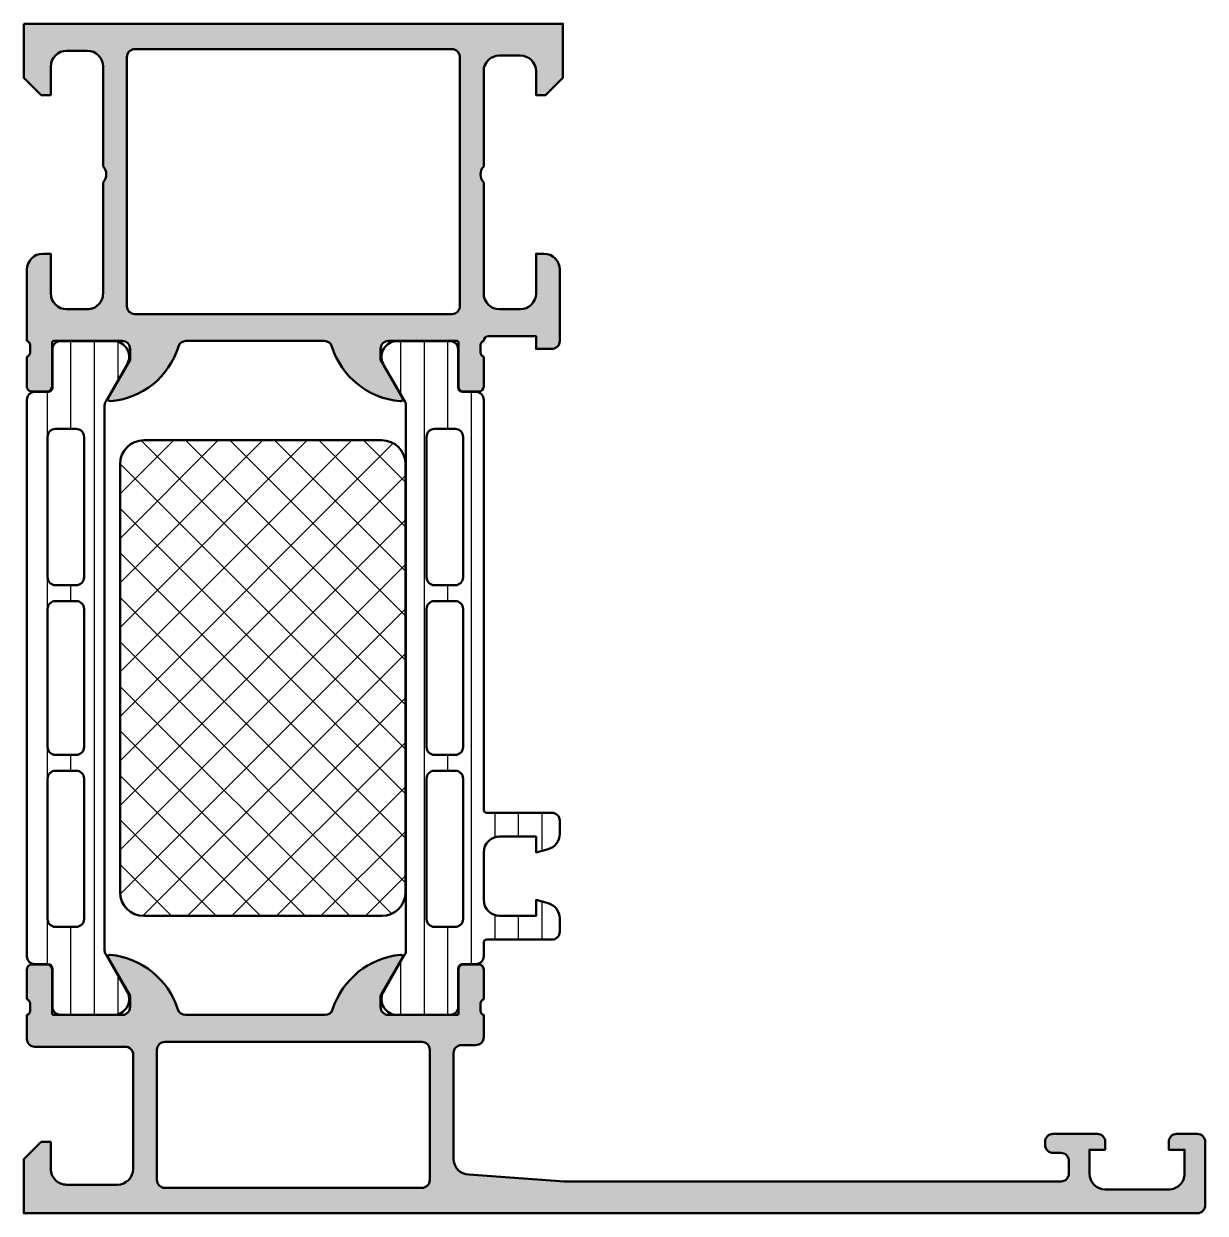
# Model space of a CAD drawing. Extents: x 0 to 74.5, y 0 to 75.
import ezdxf

# ---------------------------------------------------------------- set-up
doc = ezdxf.new("R2010")
doc.units = 0
for name, color, linetype, lineweight in [('0S-Alu contour', 7, 'Continuous', 50), ('0S-Alu hatch', 252, 'Continuous', 25), ('0S-Plastic contour', 254, 'Continuous', 50), ('0S-Plastic hatch', 253, 'Continuous', 25), ('0S-PT contour', 91, 'Continuous', 50), ('0S-PT hatch', 103, 'Continuous', 25)]:
    doc.layers.add(name, color=color, linetype=linetype, lineweight=lineweight)
pattern_1 = [(90, (0, 0), (-1.4859, 0), [])]

# ---------------------------------------------------------------- blocks, each defined once
blk = doc.blocks.new('345150__445766A2_A8E4_4D51_98EA_0A9E92FBD7F9_')
at = {"layer": '0S-Alu hatch'}
h = blk.add_hatch(color=256, dxfattribs=at)
edge = h.paths.add_edge_path()
edge.add_line((7.1e-15, 75), (7.1e-15, 71.59999843788682))
edge.add_line((7.1e-15, 71.59999843788682), (1.099975585937521, 70.50000020218431))
edge.add_line((1.099975585937521, 70.50000020218431), (1.699981689453139, 70.50000020218431))
edge.add_line((1.699981689453139, 70.50000020218431), (1.699981689453139, 72.30001064491807))
edge.add_ellipse((2.700037649618959, 72.2999546848608), major_axis=(-1.000055961731496, 0), ratio=1, start_angle=270.0033153788164, end_angle=359.9967939044332, ccw=False)
edge.add_line((2.699979782104509, 73.30001064491807), (3.999967575073252, 73.30001064491807))
edge.add_ellipse((3.999961505930524, 72.30000457577535), major_axis=(-1.000006069161145, 0), ratio=1, start_angle=180.0003477333174, end_angle=269.99965226584686, ccw=False)
edge.add_line((4.999967575073252, 72.3000106449035), (4.999967575073256, 65.99999972534715))
edge.add_ellipse((4.474991782740808, 65.49999972534715), major_axis=(-0.7249824705019299, 0), ratio=1, start_angle=136.3958616163863, end_angle=223.6041383836137, ccw=False)
edge.add_line((4.999967575073256, 64.99999972534715), (4.999967575073256, 57.99999972534715))
edge.add_ellipse((3.999998646435699, 57.99996865398471), major_axis=(-0.9999689291202868, 0), ratio=1, start_angle=89.99821968675218, end_angle=180.0017803131609, ccw=False)
edge.add_line((3.999967575073256, 56.99999972534715), (2.699979782104506, 56.99999972534715))
edge.add_ellipse((2.700000504637618, 58.00001854049392), major_axis=(-1.000018815361481, 0), ratio=1, start_angle=0.0010780081585153312, end_angle=89.9988127086512, ccw=False)
edge.add_line((1.699981689453137, 57.99999972534819), (1.699981689453139, 60.49999972534715))
edge.add_line((1.699981689453139, 60.49999972534715), (1.199981689453139, 60.49999972534715))
edge.add_arc((1.200016055021663, 59.49996535977863), 1.000034366158999, 90.00196893437268, 179.9980310656152)
edge.add_line((0.1999816894531394, 59.49999972534737), (0.1999816894531392, 54.99999209595262))
edge.add_ellipse((0.121145242910103, 54.73247150395952), major_axis=(-0.2788950563274188, 0), ratio=1, start_angle=178.8354106259032, end_angle=253.58012358050848, ccw=False)
edge.add_line((0.3999826894531347, 54.72680309596114), (0.3999826894531395, 54.27320909596113))
edge.add_ellipse((0.1211145938099705, 54.26754843648406), major_axis=(-0.2789255417371507, 0), ratio=1, start_angle=106.4245945553551, end_angle=181.1628700728881, ccw=False)
edge.add_line((0.1999816894531403, 54.00000509596112), (0.1999816894531392, 52.11999409595262))
edge.add_arc((0.4999816894531506, 52.11999409595262), 0.3000000000000114, 180, 269.9999999999999)
edge.add_line((0.4999816894531504, 51.81999409595261), (1.479956008495918, 51.81999409595261))
edge.add_arc((1.479956008495918, 52.11999409595263), 0.3000000000000114, 270, 360)
edge.add_line((1.779956008495929, 52.11999409595263), (1.779956008495929, 54.88012925144889))
edge.add_ellipse((1.899956008495927, 54.88012925144889), major_axis=(-0.1199999999999974, 0), ratio=1, start_angle=269.9999006516172, end_angle=360, ccw=False)
edge.add_line((1.899956216570693, 55.00012925144872), (6.199827194213877, 55.00012179565966))
edge.add_ellipse((6.199840076467538, 54.50013467805167), major_axis=(-0.4999871177739431, 0), ratio=1, start_angle=179.9993980350858, end_angle=270.0014762355653, ccw=False)
edge.add_line((6.699827194213886, 54.50012942505215), (6.699827194213881, 53.80012484741745))
edge.add_line((6.699827194213881, 53.80012484741745), (5.317756965105971, 51.40630112925525))
edge.add_arc((5.436142735002867, 51.33795129761011), 0.1366999999999977, 150.0000814796157, 274.3396519337112)
edge.add_arc((5.077079729584895, 56.06953803519098), 4.881891176033994, 274.3396519337141, 343.045598142462)
edge.add_ellipse((10.22505848806553, 54.50012179565967), major_axis=(-0.4999999999999896, 0), ratio=1, start_angle=270.0000000000004, end_angle=343.04559814246284, ccw=False)
edge.add_line((10.22505848806553, 55.00012179565966), (18.95781005463409, 55.00012179565965))
edge.add_ellipse((18.95781005463404, 54.50012179565983), major_axis=(-0.4999999999998224, 0), ratio=1, start_angle=197.2895527157292, end_angle=269.99999999999386, ccw=False)
edge.add_arc((24.13585305585457, 56.11186689830785), 4.923085062803338, 197.2895527157362, 265.2631604019407)
edge.add_line((23.72930812835695, 51.20559664917529), (23.76962184906007, 51.20012637329637))
edge.add_arc((23.76140792886533, 51.33892136110628), 0.1390378262420713, 273.386827568514, 384.0602702874372)
edge.add_line((23.88836574554444, 51.39560671997606), (22.5001211166382, 53.80012484741746))
edge.add_line((22.5001211166382, 53.80012484741746), (22.5001211166382, 54.50012942505418))
edge.add_ellipse((23.00010823438454, 54.50013467805168), major_axis=(-0.4999871177739345, 0), ratio=1, start_angle=-90.00147623556518, end_angle=0.0006019649143240713, ccw=False)
edge.add_line((23.0001211166382, 55.00012179565966), (27.30014658952072, 55.00012925171337))
edge.add_ellipse((27.30014679759541, 54.88012925171355), major_axis=(-0.1200000000000002, 0), ratio=1, start_angle=180, end_angle=270.00009934834713, ccw=False)
edge.add_line((27.42014679759541, 54.88012925171354), (27.4201467975954, 52.12013142505418))
edge.add_arc((27.72014679759541, 52.12013142505418), 0.3000000000000078, 180, 270)
edge.add_line((27.72014679759541, 51.82013142505417), (28.70012111663818, 51.82013142505418))
edge.add_arc((28.70012111663818, 52.12013142505418), 0.3000000000000043, 270, 360)
edge.add_line((29.00012111663819, 52.12013142505418), (29.0001211166382, 54.00014242506269))
edge.add_ellipse((29.07898821228136, 54.26768576558563), major_axis=(-0.2789255417371501, 0), ratio=1, start_angle=-1.1628700728862214, end_angle=73.57540544464592, ccw=False)
edge.add_line((28.80012011663819, 54.27334642506269), (28.80012011663819, 54.72694042506269))
edge.add_ellipse((29.07895756318121, 54.73260883306107), major_axis=(-0.2788950563274093, 0), ratio=1, start_angle=-73.58012358050678, end_angle=1.16458937409692, ccw=False)
edge.add_ellipse((29.30012108660488, 54.99999518650025), major_axis=(-0.3000000000000229, 0), ratio=1, start_angle=270.02913640577293, end_angle=359.97436232385303, ccw=False)
edge.add_line((29.29996852874758, 55.29999514771042), (32.29998672008516, 55.29999514771043))
edge.add_line((32.29998672008516, 55.29999514771043), (32.29998672008516, 54.49999972534715))
edge.add_line((32.29998672008516, 54.49999972534715), (33.29998672008515, 54.50000735474168))
edge.add_arc((33.30001746070581, 54.99997661371016), 0.4999692599135209, 269.9964771677667, 360.0026485613531)
edge.add_line((33.79998672008515, 54.99999972534718), (33.80004775524141, 59.49999972534715))
edge.add_arc((32.79996028467247, 59.49991225477821), 1.000087474394158, 0.0050112561101264, 89.99498874391819)
edge.add_line((32.80004775524141, 60.49999972534715), (32.30004775524141, 60.49999972534715))
edge.add_line((32.30004775524141, 60.49999972534715), (32.30004775524141, 57.99999972534715))
edge.add_ellipse((31.29996035776835, 58.00008712280979), major_axis=(-1.000087401291883, 0), ratio=1, start_angle=90.00501389832078, end_angle=179.9949929319336, ccw=False)
edge.add_line((31.3000478744507, 56.99999972534715), (29.9999990463257, 56.99999972534715))
edge.add_ellipse((30.00005784405467, 58.00005852307612), major_axis=(-1.000058799457453, 0), ratio=1, start_angle=0.0033686637580103707, end_angle=89.99663133635858, ccw=False)
edge.add_line((28.9999990463257, 57.99999972534511), (28.9999990463257, 64.99999972534715))
edge.add_ellipse((29.52483838664406, 65.49999972534715), major_axis=(-0.724883668698509, 0), ratio=1, start_angle=-43.61157673631328, end_angle=43.611576736313395, ccw=False)
edge.add_line((28.9999990463257, 65.99999972534715), (28.9999990463257, 72.00043483925401))
edge.add_ellipse((30.00005385501394, 72.00038766034935), major_axis=(-1.000054809801107, 0), ratio=1, start_angle=270.00314013440845, end_angle=359.997296995918, ccw=False)
edge.add_line((29.9999990463257, 73.00044246864854), (31.3000478744507, 73.00044246864854))
edge.add_ellipse((31.29996142883506, 72.00035614156477), major_axis=(-1.000086330819877, 0), ratio=1, start_angle=180.0053828449331, end_angle=269.995047458617, ccw=False)
edge.add_line((32.3000477552414, 72.00045009804248), (32.30004775524141, 70.49999257278978))
edge.add_line((32.30004775524141, 70.49999257278978), (32.90002334117891, 70.49999257278978))
edge.add_line((32.90002334117891, 70.49999257278978), (33.99999893188944, 71.5999679203087))
edge.add_line((33.99999893188944, 71.5999679203087), (33.99999893188944, 75))
edge.add_line((33.99999893188944, 75), (7.1e-15, 75))
edge = h.paths.add_edge_path()
edge.add_ellipse((6.999985574729926, 72.89999111938249), major_axis=(-0.5000027408751199, 0), ratio=1, start_angle=270.0003140785705, end_angle=359.99968592151924, ccw=False)
edge.add_line((6.999982833862318, 73.3999938602501), (26.99998378753664, 73.3999938602501))
edge.add_ellipse((26.99998104666903, 72.89999111938249), major_axis=(-0.500002740875127, 0), ratio=1, start_angle=180.0003140784808, end_angle=269.99968592142943, ccw=False)
edge.add_line((27.49998378753665, 72.89999386024931), (27.49998378753664, 57.19999667359012))
edge.add_ellipse((26.99998104666902, 57.19999941445696), major_axis=(-0.500002740875127, 0), ratio=1, start_angle=90.00031407857102, end_angle=179.9996859215194, ccw=False)
edge.add_line((26.99998378753663, 56.69999667358934), (6.999982833862318, 56.69999667358934))
edge.add_ellipse((6.999985574729922, 57.19999941445694), major_axis=(-0.5000027408751128, 0), ratio=1, start_angle=0.00031407848081244083, end_angle=89.99968592142977, ccw=False)
edge.add_line((6.499982833862322, 57.19999667359012), (6.499982833862318, 72.89999386024931))
at = {"layer": '0S-Alu contour', "color": 7}
for points in [[(7.1e-15, 75), (7.1e-15, 71.59999843788682), (1.099975585937521, 70.50000020218431), (1.699981689453139, 70.50000020218431), (1.699981689453139, 72.30001064491807)], [(32.3000477552414, 72.00045009804248), (32.30004775524141, 70.49999257278978), (32.90002334117891, 70.49999257278978), (33.99999893188944, 71.5999679203087), (33.99999893188944, 75), (7.1e-15, 75)], [(2.699979782104509, 73.30001064491807), (3.999967575073252, 73.30001064491807)], [(6.499982833862322, 57.19999667359012), (6.499982833862318, 72.89999386024931)], [(6.999982833862318, 73.3999938602501), (26.99998378753664, 73.3999938602501)], [(27.49998378753665, 72.89999386024931), (27.49998378753664, 57.19999667359012)], [(29.9999990463257, 73.00044246864854), (31.3000478744507, 73.00044246864854)], [(4.999967575073252, 72.3000106449035), (4.999967575073256, 65.99999972534715)], [(28.9999990463257, 65.99999972534715), (28.9999990463257, 72.00043483925401)], [(4.999967575073256, 64.99999972534715), (4.999967575073256, 57.99999972534715)], [(28.9999990463257, 57.99999972534511), (28.9999990463257, 64.99999972534715)], [(1.699981689453137, 57.99999972534819), (1.699981689453139, 60.49999972534715), (1.199981689453139, 60.49999972534715)], [(32.80004775524141, 60.49999972534715), (32.30004775524141, 60.49999972534715), (32.30004775524141, 57.99999972534715)], [(0.1999816894531394, 59.49999972534737), (0.1999816894531392, 54.99999209595262)], [(33.79998672008515, 54.99999972534718), (33.80004775524141, 59.49999972534715)], [(3.999967575073256, 56.99999972534715), (2.699979782104506, 56.99999972534715)], [(26.99998378753663, 56.69999667358934), (6.999982833862318, 56.69999667358934)], [(31.3000478744507, 56.99999972534715), (29.9999990463257, 56.99999972534715)], [(1.779956008495929, 52.11999409595263), (1.779956008495929, 54.88012925144889)], [(1.899956216570693, 55.00012925144872), (6.199827194213877, 55.00012179565966)], [(10.22505848806553, 55.00012179565966), (18.95781005463409, 55.00012179565965)], [(23.0001211166382, 55.00012179565966), (27.30014658952072, 55.00012925171337)], [(27.42014679759541, 54.88012925171354), (27.4201467975954, 52.12013142505418)], [(29.29996852874758, 55.29999514771042), (32.29998672008516, 55.29999514771043), (32.29998672008516, 54.49999972534715), (33.29998672008515, 54.50000735474168)], [(0.3999826894531347, 54.72680309596114), (0.3999826894531395, 54.27320909596113)], [(6.699827194213886, 54.50012942505215), (6.699827194213881, 53.80012484741745), (5.317756965105971, 51.40630112925525)], [(23.88836574554444, 51.39560671997606), (22.5001211166382, 53.80012484741746), (22.5001211166382, 54.50012942505418)], [(28.80012011663819, 54.27334642506269), (28.80012011663819, 54.72694042506269)], [(29.00012111663819, 52.12013142505418), (29.0001211166382, 54.00014242506269)], [(0.1999816894531403, 54.00000509596112), (0.1999816894531392, 52.11999409595262)], [(0.4999816894531504, 51.81999409595261), (1.479956008495918, 51.81999409595261)], [(27.72014679759541, 51.82013142505417), (28.70012111663818, 51.82013142505418)], [(23.72930812835695, 51.20559664917529), (23.76962184906007, 51.20012637329637)]]:
    blk.add_lwpolyline(points, dxfattribs=at)
at = {"layer": '0S-Alu contour', "color": 7, "extrusion": (0, 0, -1)}
for centre, radius, start, end in [((-2.700037649618959, 72.2999546848608), 1.000055961731496, 0.0032060955667833, 89.99668462118362), ((-3.999961505930524, 72.30000457577535), 1.000006069161145, 90.00034773415312, 179.9996522666826), ((-6.999985574729926, 72.89999111938249), 0.5000027408751199, 0.0003140784807261, 89.99968592142947), ((-26.99998104666903, 72.89999111938249), 0.500002740875127, 90.00031407857054, 179.9996859215192), ((-30.00005385501394, 72.00038766034935), 1.000054809801107, 0.0027030040819815, 89.99685986559155), ((-31.29996142883506, 72.00035614156477), 1.000086330819877, 90.004952541383, 179.9946171550669), ((-4.474991782740808, 65.49999972534715), 0.7249824705019299, 136.3958616163863, 223.6041383836137), ((-29.52483838664406, 65.49999972534715), 0.724883668698509, 316.3884232636866, 43.6115767363134), ((-2.700000504637618, 58.00001854049392), 1.000018815361481, 270.0011872913488, 359.9989219918415), ((-3.999998646435699, 57.99996865398471), 0.9999689291202868, 179.9982196868391, 270.0017803132479), ((-30.00005784405467, 58.00005852307612), 1.000058799457453, 270.0033686636414, 359.996631336242), ((-31.29996035776835, 58.00008712280979), 1.000087401291883, 180.0050070680665, 269.9949861016792), ((-6.999985574729922, 57.19999941445694), 0.5000027408751128, 270.0003140785702, 359.9996859215192), ((-26.99998104666902, 57.19999941445696), 0.500002740875127, 180.0003140784807, 269.999685921429), ((-0.121145242910103, 54.73247150395952), 0.2788950563274188, 106.4198764194915, 181.1645893740969), ((-1.899956008495927, 54.88012925144889), 0.1199999999999974, 0, 90.00009934838278), ((-6.199840076467538, 54.50013467805167), 0.4999871177739432, 89.99852376443474, 180.0006019649143), ((-10.22505848806553, 54.50012179565967), 0.4999999999999896, 16.95440185753714, 89.99999999999959), ((-18.95781005463404, 54.50012179565983), 0.4999999999998224, 90.00000000000612, 162.7104472842708), ((-23.00010823438454, 54.50013467805168), 0.4999871177739345, 359.9993980350857, 90.00147623556526), ((-27.30014679759541, 54.88012925171355), 0.1200000000000002, 89.99990065165285, 180), ((-29.07895756318121, 54.73260883306107), 0.2788950563274093, 358.8354106259031, 73.5801235805069), ((-29.30012108660488, 54.99999518650025), 0.3000000000000229, 0.0256376761469857, 89.97086359422707), ((-0.1211145938099705, 54.26754843648406), 0.2789255417371507, 178.8371299271119, 253.5754054446449), ((-29.07898821228136, 54.26768576558563), 0.2789255417371501, 286.4245945553541, 1.162870072886224)]:
    blk.add_arc(centre, radius, start, end, dxfattribs=at)
at = {"layer": '0S-Alu contour', "color": 7}
for centre, radius, start, end in [((1.200016055021663, 59.49996535977863), 1.000034366158999, 90.00196893437268, 179.9980310656152), ((32.79996028467247, 59.49991225477821), 1.000087474394158, 0.0050112561101264, 89.99498874391819), ((33.30001746070581, 54.99997661371016), 0.4999692599135209, 269.9964771677667, 0.0026485613531484), ((5.077079729584895, 56.06953803519098), 4.881891176033994, 274.3396519337141, 343.045598142462), ((24.13585305585457, 56.11186689830785), 4.923085062803338, 197.2895527157362, 265.2631604019407), ((0.4999816894531506, 52.11999409595262), 0.3000000000000114, 180, 269.9999999999999), ((1.479956008495918, 52.11999409595263), 0.3000000000000114, 270, 0), ((27.72014679759541, 52.12013142505418), 0.3000000000000078, 180, 270), ((28.70012111663818, 52.12013142505418), 0.3000000000000043, 270, 0), ((5.436142735002867, 51.33795129761011), 0.1366999999999977, 150.0000814796157, 274.3396519337112), ((23.76140792886533, 51.33892136110628), 0.1390378262420713, 273.386827568514, 24.06027028743711)]:
    blk.add_arc(centre, radius, start, end, dxfattribs=at)
blk = doc.blocks.new('278496__8D92FB17_1615_4F99_900D_ACF4CEC34576___BDF323B8_72CE_4EC8_BF3D_736B57230756_')
at = {"layer": '0S-Plastic hatch'}
h = blk.add_hatch(dxfattribs=at)
h.set_pattern_fill('ANSI31', color=256, scale=0.4680000000000001, angle=45, style=0)
h.set_pattern_definition(pattern_1)
edge = h.paths.add_edge_path()
edge.add_line((0.1987563413005443, 51.29235548325365), (0.1998690305952909, 16.20986213156968))
edge.add_arc((0.6998663514551443, 16.20987756295398), 0.4999973210979823, 180.001768315893, 270.0023822799114)
edge.add_line((0.6998871406578319, 15.70988024228818), (1.510218473472739, 15.70990886870638))
edge.add_ellipse((1.510229339707057, 15.40990886890318), major_axis=(-0.2999999999999952, 0), ratio=1, start_angle=180.0020752978986, end_angle=270.00207529788577, ccw=False)
edge.add_line((1.81022933951026, 15.40991973513756), (1.80998431892944, 13.00992134175202))
edge.add_arc((2.309980296135676, 13.00993681237178), 0.4999959774455781, 180.0017728167248, 270.0023777790721)
edge.add_line((2.31000104600558, 12.50994083535676), (5.786542541811421, 12.51006748282084))
edge.add_arc((5.644196040929646, 13.49988040229154), 0.9999960709244801, 278.1836833497855, 392.7290913977266)
edge.add_line((6.485429107149894, 14.04054579804207), (5.16687667769349, 16.32415488729144))
edge.add_ellipse((5.599880338945535, 16.57417054548584), major_axis=(-0.5000000000000524, 0), ratio=1, start_angle=0.0021352027151237962, end_angle=30.00207189723028, ccw=False)
edge.add_line((5.099880339292678, 16.57415191232705), (5.098794026861607, 50.92842066792604))
edge.add_ellipse((5.598794026552308, 50.92843825554786), major_axis=(-0.5000000000000253, 0), ratio=1, start_angle=-29.997921301461815, end_angle=0.002015393048509395, ccw=False)
edge.add_line((5.165772254911633, 51.17842254562464), (6.484159252698677, 53.46212714687974))
edge.add_arc((5.642887022039889, 54.00273160097421), 0.999996070924482, 327.2750591980466, 441.8204672459869)
edge.add_line((5.785161818954104, 54.99255482965064), (2.30862032314826, 54.99242818218654))
edge.add_arc((2.308635793768018, 54.49243220498032), 0.4999959774455675, 90.00177281669987, 180.0023777790715)
edge.add_line((1.808639816753011, 54.49241145511042), (1.809058696965809, 52.09241308577192))
edge.add_ellipse((1.509058697162604, 52.0924022195376), major_axis=(-0.299999999999997, 0), ratio=1, start_angle=90.00207529788543, end_angle=180.0020752978986, ccw=False)
edge.add_line((1.509069563396919, 51.7924022197344), (0.6987382305820159, 51.79237359331619))
edge.add_arc((0.6987536619663193, 51.29237627245636), 0.4999973210979623, 90.00176831585983, 180.0023822800018)
edge = h.paths.add_edge_path()
edge.add_line((1.499317729179352, 40.10129558630175), (1.499317729179352, 48.95130474157507))
edge.add_ellipse((1.999302470390283, 48.95130474158027), major_axis=(-0.4999847412109309, 0), ratio=1, start_angle=269.99999999999926, end_angle=360, ccw=False)
edge.add_line((1.99930247039029, 49.4512894827912), (3.299313151542633, 49.4512894827912))
edge.add_ellipse((3.29931315154264, 48.95127422400214), major_axis=(-0.5000152587890554, 0), ratio=1, start_angle=180, end_angle=270.0000000000008, ccw=False)
edge.add_line((3.799328410331696, 48.95127422400214), (3.799328410331696, 40.10129558630927))
edge.add_ellipse((3.299332049688373, 40.10129194695021), major_axis=(-0.4999963606565682, 0), ratio=1, start_angle=89.99958295740907, end_angle=180.0004170428646, ccw=False)
edge.add_line((3.299328410331696, 39.60129558630688), (1.999334304063779, 39.60129558630688))
edge.add_ellipse((1.999317731266974, 40.10129558811985), major_axis=(-0.5000000020876216, 0), ratio=1, start_angle=0, end_angle=90.00189910261571, ccw=False)
edge = h.paths.add_edge_path()
edge.add_line((3.799328410331696, 38.10129558630169), (3.799328410331696, 29.40128948278601))
edge.add_ellipse((3.299328410331682, 29.40128948279122), major_axis=(-0.5000000000000142, 0), ratio=1, start_angle=90.000000001192, end_angle=180, ccw=False)
edge.add_line((3.299328410342084, 28.9012894827912), (1.999317729189754, 28.9012894827912))
edge.add_ellipse((1.999317729179338, 29.4012894827912), major_axis=(-0.5, 0), ratio=1, start_angle=0, end_angle=90.00000000119371, ccw=False)
edge.add_line((1.499317729179338, 29.4012894827912), (1.499317729179352, 38.10129558630168))
edge.add_ellipse((1.999317729179352, 38.10129558630688), major_axis=(-0.5, 0), ratio=1, start_angle=270, end_angle=360, ccw=False)
edge.add_line((1.999317729179352, 38.60129558630688), (3.29932841033171, 38.60129558630688))
edge.add_ellipse((3.299328410331706, 38.1012955863069), major_axis=(-0.4999999999999858, 0), ratio=1, start_angle=180, end_angle=269.9999999999996, ccw=False)
edge = h.paths.add_edge_path()
edge.add_line((1.499317729168964, 18.55129558700019), (1.499317729168964, 27.40128948348445))
edge.add_ellipse((1.99931773132627, 27.401289481607), major_axis=(-0.5000000021573064, 0), ratio=1, start_angle=269.99810091050426, end_angle=360, ccw=False)
edge.add_line((1.999334304008584, 27.90128948348965), (3.299328410321322, 27.90128948348967))
edge.add_ellipse((3.299332049678042, 27.4012931228464), major_axis=(-0.4999963606565109, 0), ratio=1, start_angle=179.9995829571355, end_angle=270.0004170425959, ccw=False)
edge.add_line((3.799328410321308, 27.40128948348733), (3.799328410321308, 18.55129558700778))
edge.add_ellipse((3.299332049677931, 18.55129194764871), major_axis=(-0.4999963606566215, 0), ratio=1, start_angle=89.99958295741521, end_angle=180.0004170428646, ccw=False)
edge.add_line((3.299328410321308, 18.05129558700533), (1.999334304053405, 18.05129558700534))
edge.add_ellipse((1.999317731256584, 18.55129558881831), major_axis=(-0.5000000020876216, 0), ratio=1, start_angle=0, end_angle=90.00189910261747, ccw=False)
at = {"layer": '0S-Alu contour', "color": 7}
for points in [[(1.499317729179352, 40.10129558630175), (1.499317729179352, 48.95130474157507)], [(1.99930247039029, 49.4512894827912), (3.299313151542633, 49.4512894827912)], [(3.799328410331696, 48.95127422400214), (3.799328410331696, 40.10129558630927)], [(3.299328410331696, 39.60129558630688), (1.999334304063779, 39.60129558630688)], [(1.999317729179352, 38.60129558630688), (3.29932841033171, 38.60129558630688)], [(1.499317729179338, 29.4012894827912), (1.499317729179352, 38.10129558630168)], [(3.799328410331696, 38.10129558630169), (3.799328410331696, 29.40128948278601)], [(3.299328410342084, 28.9012894827912), (1.999317729189754, 28.9012894827912)], [(1.999334304008584, 27.90128948348965), (3.299328410321322, 27.90128948348967)], [(1.499317729168964, 18.55129558700019), (1.499317729168964, 27.40128948348445)], [(3.799328410321308, 27.40128948348733), (3.799328410321308, 18.55129558700778)], [(3.299328410321308, 18.05129558700533), (1.999334304053405, 18.05129558700534)]]:
    blk.add_lwpolyline(points, dxfattribs=at)
at = {"layer": '0S-Alu contour', "color": 7, "extrusion": (0, 0, -1)}
for centre, radius, start, end in [((-1.999302470390283, 48.95130474158027), 0.4999847412109309, 0, 90.00000000000075), ((-3.29931315154264, 48.95127422400214), 0.5000152587890554, 89.9999999999992, 180), ((-1.999317731266974, 40.10129558811985), 0.5000000020876216, 269.9981008973843, 0), ((-3.299332049688373, 40.10129194695021), 0.4999963606565682, 179.9995829571354, 270.000417042591), ((-1.999317729179352, 38.10129558630688), 0.5, 0, 90), ((-3.299328410331706, 38.1012955863069), 0.4999999999999858, 90.0000000000004, 180), ((-1.999317729179338, 29.4012894827912), 0.5, 269.9999999988063, 0), ((-3.299328410331682, 29.40128948279122), 0.5000000000000142, 180, 269.999999998808), ((-1.99931773132627, 27.401289481607), 0.5000000021573064, 0, 90.00189908949572), ((-3.299332049678042, 27.4012931228464), 0.4999963606565109, 89.99958295740404, 180.0004170428646), ((-1.999317731256584, 18.55129558881831), 0.5000000020876216, 269.9981008973825, 0), ((-3.299332049677931, 18.55129194764871), 0.4999963606566215, 179.9995829571354, 270.0004170425849)]:
    blk.add_arc(centre, radius, start, end, dxfattribs=at)
at = {"layer": '0S-Plastic contour', "color": 7}
for points in [[(5.785161818954104, 54.99255482965064), (2.30862032314826, 54.99242818218654)], [(1.808639816753011, 54.49241145511042), (1.809058696965809, 52.09241308577192)], [(5.165772254911633, 51.17842254562464), (6.484159252698677, 53.46212714687974)], [(1.509069563396919, 51.7924022197344), (0.6987382305820159, 51.79237359331619)], [(0.1987563413005443, 51.29235548325365), (0.1998690305952909, 16.20986213156968)], [(5.099880339292678, 16.57415191232705), (5.098794026861607, 50.92842066792604)], [(6.485429107149894, 14.04054579804207), (5.16687667769349, 16.32415488729144)], [(0.6998871406578319, 15.70988024228818), (1.510218473472739, 15.70990886870638)], [(1.81022933951026, 15.40991973513756), (1.80998431892944, 13.00992134175202)], [(2.31000104600558, 12.50994083535676), (5.786542541811421, 12.51006748282084)]]:
    blk.add_lwpolyline(points, dxfattribs=at)
for centre, radius, start, end in [((2.308635793768018, 54.49243220498032), 0.4999959774455675, 90.00177281669987, 180.0023777790715), ((5.642887022039889, 54.00273160097421), 0.999996070924482, 327.2750591980466, 81.8204672459869), ((0.6987536619663193, 51.29237627245636), 0.4999973210979623, 90.00176831585983, 180.0023822800018), ((0.6998663514551443, 16.20987756295398), 0.4999973210979823, 180.001768315893, 270.0023822799114), ((5.644196040929646, 13.49988040229154), 0.9999960709244801, 278.1836833497855, 32.72909139772663), ((2.309980296135676, 13.00993681237178), 0.4999959774455781, 180.0017728167248, 270.0023777790721)]:
    blk.add_arc(centre, radius, start, end, dxfattribs=at)
at = {"layer": '0S-Plastic contour', "color": 7, "extrusion": (0, 0, -1)}
for centre, radius, start, end in [((-1.509058697162604, 52.0924022195376), 0.299999999999997, 179.9979247021014, 269.9979247021146), ((-5.598794026552308, 50.92843825554786), 0.5000000000000253, 359.9979846069515, 29.99792130146178), ((-5.599880338945535, 16.57417054548584), 0.5000000000000524, 329.9979281027697, 359.9978647972849), ((-1.510229339707057, 15.40990886890318), 0.2999999999999952, 89.9979247021142, 179.9979247021014)]:
    blk.add_arc(centre, radius, start, end, dxfattribs=at)
blk = doc.blocks.new('278496__0EBD5BC3_AD3C_4540_A1B9_B911F344E872___BE9A283D_7AEB_4AB3_BB50_49AE0B364FAB_')
at = {"layer": '0S-Plastic hatch'}
h = blk.add_hatch(dxfattribs=at)
h.set_pattern_fill('ANSI31', color=256, scale=0.4680000000000001, angle=45, style=0)
h.set_pattern_definition(pattern_1)
edge = h.paths.add_edge_path()
edge.add_line((29, 51.29262339778484), (29.000022921558, 25.45125658823266))
edge.add_arc((29.20416178718005, 25.45537538707201), 0.2041804127758909, 181.1558689438197, 269.5149389342775)
edge.add_line((29.20243323428476, 25.25120229122875), (33.30243323427305, 25.25120229122876))
edge.add_ellipse((33.30243323427304, 24.75120229122881), major_axis=(-0.4999999999999503, 0), ratio=1, start_angle=180, end_angle=269.9999999999992, ccw=False)
edge.add_line((33.80243323427299, 24.75120229122881), (33.80243323427299, 23.92045306784114))
edge.add_ellipse((32.80243323427291, 23.9204530678412), major_axis=(-1.000000000000085, 0), ratio=1, start_angle=105.0000000010831, end_angle=180, ccw=False)
edge.add_line((33.06125227939371, 22.95452724155694), (32.30243323427305, 22.75120229122875))
edge.add_line((32.30243323427305, 22.75120229122875), (32.30243323427306, 23.75120229122876))
edge.add_line((32.30243323427306, 23.75120229122876), (30.00243323428464, 23.75120229122876))
edge.add_arc((30.00414226812573, 22.74707631855115), 1.004127427074086, 90.0975179750854, 179.7701403215128)
edge.add_line((29.000022921558, 22.75110467439831), (29.00002292155801, 19.75122632025462))
edge.add_arc((30.0041424800059, 19.75532877543038), 1.00412793895801, 180.2340877213126, 269.9024699846798)
edge.add_line((30.0024332342847, 18.75120229122876), (32.30243323427305, 18.75120229122875))
edge.add_line((32.30243323427305, 18.75120229122875), (32.30243323427316, 19.75120229122869))
edge.add_line((32.30243323427316, 19.75120229122869), (33.06125227939373, 19.54787734087044))
edge.add_ellipse((32.80243323427308, 18.58195151458675), major_axis=(-0.9999999999994987, 0), ratio=1, start_angle=180, end_angle=254.9999999989168, ccw=False)
edge.add_line((33.80243323427257, 18.58195151458675), (33.80243323427305, 17.75120229122875))
edge.add_ellipse((33.30243323427304, 17.75120229122877), major_axis=(-0.5000000000000142, 0), ratio=1, start_angle=90.00000000000159, end_angle=180, ccw=False)
edge.add_line((33.30243323427306, 17.25120229122876), (29.20243323428468, 17.25120229122875))
edge.add_arc((29.20243323428467, 17.05120229122878), 0.1999999999999709, 89.99999999999694, 180)
edge.add_line((29.0024332342847, 17.05120229122878), (29.00111268929475, 16.21013004610088))
edge.add_ellipse((28.50111536862897, 16.21010925689817), major_axis=(-0.4999973210979774, 0), ratio=1, start_angle=90.00176831586049, end_angle=180.0023822800019, ccw=False)
edge.add_line((28.50113080001328, 15.71011193603833), (27.69079946719838, 15.71008330962012))
edge.add_arc((27.69081033343269, 15.41008330981692), 0.2999999999999934, 90.00207529788617, 180.0020752978985)
edge.add_line((27.39081033362949, 15.41007244358254), (27.39122921384228, 13.0100740742441))
edge.add_ellipse((26.89123323682728, 13.0100533243742), major_axis=(-0.4999959774455648, 0), ratio=1, start_angle=90.00177281670028, end_angle=180.0023777790716, ccw=False)
edge.add_line((26.89124870744704, 12.51005734716798), (23.41470721164119, 12.50993069970388))
edge.add_ellipse((23.55698200855539, 13.4997539283803), major_axis=(-0.9999960709244778, 0), ratio=1, start_angle=-32.72494080195412, end_angle=81.82046724598752, ccw=False)
edge.add_line((22.71570977789661, 14.04035838247479), (24.03409677568367, 16.32406298372988))
edge.add_arc((23.60107500393227, 16.57404727383959), 0.5000000001123741, 330.0020787016143, 360.00201538907)
edge.add_line((24.10107500373532, 16.57406486142708), (24.09998869130261, 50.92833361702788))
edge.add_arc((23.5999886915965, 50.92831498385518), 0.5000000000533111, 0.0021352040807048, 30.00207189551769)
edge.add_line((24.03299235290214, 51.17833064206326), (22.71443992344539, 53.46193973131244))
edge.add_ellipse((23.55567298966561, 54.00260512706299), major_axis=(-0.9999960709244712, 0), ratio=1, start_angle=-81.81631665021598, end_angle=32.729091397728894, ccw=False)
edge.add_line((23.41332648878386, 54.99241804653369), (26.88986798458969, 54.99254469399776))
edge.add_ellipse((26.88988873445959, 54.49254871698272), major_axis=(-0.4999959774455932, 0), ratio=1, start_angle=180.0017728167249, end_angle=270.00237777907165, ccw=False)
edge.add_line((27.38988471166584, 54.49256418760271), (27.38963969108502, 52.09256579421701))
edge.add_arc((27.68963969088826, 52.09257666045134), 0.3000000000000254, 180.0020752978985, 270.0020752978793)
edge.add_line((27.68965055712254, 51.79257666064811), (28.49998188993747, 51.79260528706632))
edge.add_ellipse((28.5000026791402, 51.29260796640057), major_axis=(-0.499997321097949, 0), ratio=1, start_angle=180.0017683158931, end_angle=270.0023822799165, ccw=False)
edge = h.paths.add_edge_path()
edge.add_line((27.70055130142633, 40.10119604587006), (27.70055130142632, 48.95118994235432))
edge.add_arc((27.20055129933873, 48.95118994053621), 0.5000000020875888, 0, 90.00189910262193)
edge.add_line((27.20053472654187, 49.45118994234915), (25.90054062027397, 49.45118994234918))
edge.add_arc((25.90053698091736, 48.95119358170581), 0.4999963606566175, 89.9995829574163, 180.0004170428646)
edge.add_line((25.40054062027398, 48.95118994234675), (25.40054062027397, 40.10119604586718))
edge.add_arc((25.90053698091722, 40.10119240650811), 0.4999963606564967, 179.9995829571354, 270.0004170425984)
edge.add_line((25.90054062027396, 39.60119604586486), (27.2005347265867, 39.60119604586486))
edge.add_arc((27.20055129926904, 40.10119604774749), 0.5000000021572865, 269.9981009105016, 360)
edge = h.paths.add_edge_path()
edge.add_line((27.70055130141594, 29.40118994305284), (27.70055130141596, 38.10119604656853))
edge.add_arc((27.20055130141595, 38.10119604656332), 0.5000000000000071, 0, 90.00000000119365)
edge.add_line((27.20055130140553, 38.60119604656333), (25.9005406202532, 38.60119604656332))
edge.add_arc((25.90054062026361, 38.1011960465633), 0.5000000000000142, 90.00000000119243, 180)
edge.add_line((25.40054062026359, 38.1011960465633), (25.4005406202636, 29.40118994304765))
edge.add_arc((25.9005406202636, 29.40118994304765), 0.4999999999999965, 180, 269.9999999999984)
edge.add_line((25.90054062026359, 28.90118994304765), (27.20055130141594, 28.90118994304764))
edge.add_arc((27.20055130141596, 29.40118994304761), 0.4999999999999787, 269.9999999999976, 360)
edge = h.paths.add_edge_path()
edge.add_line((25.4005406202636, 27.40118994304764), (25.4005406202636, 18.55121130535757))
edge.add_arc((25.90055587905267, 18.55121130535238), 0.5000152587890732, 180, 269.9999999999992)
edge.add_line((25.90055587905266, 18.05119604656331), (27.20056656020501, 18.05119604656332))
edge.add_arc((27.20056656020501, 18.55118078777425), 0.4999847412109304, 269.9999999999996, 360)
edge.add_line((27.70055130141594, 18.55118078777425), (27.70055130141594, 27.40118994305278))
edge.add_arc((27.20055129932833, 27.40118994123469), 0.5000000020876101, 0, 90.00189910261665)
edge.add_line((27.20053472653152, 27.90118994304764), (25.9005406202636, 27.90118994304764))
edge.add_arc((25.9005369809069, 27.40119358240435), 0.4999963606565358, 89.99958295740693, 180.0004170428646)
at = {"layer": '0S-Alu contour', "color": 7}
for points in [[(25.40054062027398, 48.95118994234675), (25.40054062027397, 40.10119604586718)], [(27.20053472654187, 49.45118994234915), (25.90054062027397, 49.45118994234918)], [(27.70055130142633, 40.10119604587006), (27.70055130142632, 48.95118994235432)], [(25.90054062027396, 39.60119604586486), (27.2005347265867, 39.60119604586486)], [(27.20055130140553, 38.60119604656333), (25.9005406202532, 38.60119604656332)], [(25.40054062026359, 38.1011960465633), (25.4005406202636, 29.40118994304765)], [(27.70055130141594, 29.40118994305284), (27.70055130141596, 38.10119604656853)], [(25.90054062026359, 28.90118994304765), (27.20055130141594, 28.90118994304764)], [(27.20053472653152, 27.90118994304764), (25.9005406202636, 27.90118994304764)], [(25.4005406202636, 27.40118994304764), (25.4005406202636, 18.55121130535757)], [(27.70055130141594, 18.55118078777425), (27.70055130141594, 27.40118994305278)], [(25.90055587905266, 18.05119604656331), (27.20056656020501, 18.05119604656332)]]:
    blk.add_lwpolyline(points, dxfattribs=at)
for centre, radius, start, end in [((25.90053698091736, 48.95119358170581), 0.4999963606566175, 89.9995829574163, 180.0004170428646), ((27.20055129933873, 48.95118994053621), 0.5000000020875888, 0, 90.00189910262193), ((25.90053698091722, 40.10119240650811), 0.4999963606564967, 179.9995829571354, 270.0004170425984), ((27.20055129926904, 40.10119604774749), 0.5000000021572865, 269.9981009105016, 0), ((25.90054062026361, 38.1011960465633), 0.5000000000000142, 90.00000000119243, 180), ((27.20055130141595, 38.10119604656332), 0.5000000000000071, 0, 90.00000000119365), ((25.9005406202636, 29.40118994304765), 0.4999999999999965, 180, 269.9999999999984), ((27.20055130141596, 29.40118994304761), 0.4999999999999787, 269.9999999999976, 0), ((25.9005369809069, 27.40119358240435), 0.4999963606565358, 89.99958295740693, 180.0004170428646), ((27.20055129932833, 27.40118994123469), 0.5000000020876101, 0, 90.00189910261665), ((25.90055587905267, 18.55121130535238), 0.5000152587890732, 180, 269.9999999999992), ((27.20056656020501, 18.55118078777425), 0.4999847412109304, 269.9999999999996, 0)]:
    blk.add_arc(centre, radius, start, end, dxfattribs=at)
at = {"layer": '0S-Plastic contour', "color": 7}
for points in [[(23.41332648878386, 54.99241804653369), (26.88986798458969, 54.99254469399776)], [(27.38988471166584, 54.49256418760271), (27.38963969108502, 52.09256579421701)], [(24.03299235290214, 51.17833064206326), (22.71443992344539, 53.46193973131244)], [(27.68965055712254, 51.79257666064811), (28.49998188993747, 51.79260528706632)], [(29, 51.29262339778484), (29.000022921558, 25.45125658823266)], [(24.10107500373532, 16.57406486142708), (24.09998869130261, 50.92833361702788)], [(29.20243323428476, 25.25120229122875), (33.30243323427305, 25.25120229122876)], [(33.80243323427299, 24.75120229122881), (33.80243323427299, 23.92045306784114)], [(33.06125227939371, 22.95452724155694), (32.30243323427305, 22.75120229122875), (32.30243323427306, 23.75120229122876), (30.00243323428464, 23.75120229122876)], [(29.000022921558, 22.75110467439831), (29.00002292155801, 19.75122632025462)], [(30.0024332342847, 18.75120229122876), (32.30243323427305, 18.75120229122875), (32.30243323427316, 19.75120229122869), (33.06125227939373, 19.54787734087044)], [(33.80243323427257, 18.58195151458675), (33.80243323427305, 17.75120229122875)], [(33.30243323427306, 17.25120229122876), (29.20243323428468, 17.25120229122875)], [(29.0024332342847, 17.05120229122878), (29.00111268929475, 16.21013004610088)], [(22.71570977789661, 14.04035838247479), (24.03409677568367, 16.32406298372988)], [(27.39081033362949, 15.41007244358254), (27.39122921384228, 13.0100740742441)], [(28.50113080001328, 15.71011193603833), (27.69079946719838, 15.71008330962012)], [(26.89124870744704, 12.51005734716798), (23.41470721164119, 12.50993069970388)]]:
    blk.add_lwpolyline(points, dxfattribs=at)
at = {"layer": '0S-Plastic contour', "color": 7, "extrusion": (0, 0, -1)}
for centre, radius, start, end in [((-23.55567298966561, 54.00260512706299), 0.9999960709244712, 327.2709086022711, 81.81631665021601), ((-26.88988873445959, 54.49254871698272), 0.4999959774455932, 89.99762222092833, 179.9982271832751), ((-28.5000026791402, 51.29260796640057), 0.4999973210979491, 89.99761772008348, 179.9982316841069), ((-33.30243323427304, 24.75120229122881), 0.4999999999999503, 90.00000000000081, 180), ((-32.80243323427291, 23.9204530678412), 1.000000000000085, 180, 254.9999999989169), ((-32.80243323427308, 18.58195151458675), 0.9999999999994987, 105.0000000010832, 180), ((-33.30243323427304, 17.75120229122877), 0.5000000000000142, 180, 269.9999999999984), ((-28.50111536862897, 16.21010925689817), 0.4999973210979775, 179.9976177199981, 269.9982316841395), ((-23.55698200855539, 13.4997539283803), 0.9999960709244778, 278.1795327540125, 32.72494080195412), ((-26.89123323682728, 13.0100533243742), 0.4999959774455648, 179.9976222209284, 269.9982271832997)]:
    blk.add_arc(centre, radius, start, end, dxfattribs=at)
at = {"layer": '0S-Plastic contour', "color": 7}
for centre, radius, start, end in [((27.68963969088826, 52.09257666045134), 0.3000000000000254, 180.0020752978985, 270.0020752978793), ((23.5999886915965, 50.92831498385518), 0.5000000000533111, 0.0021352040807048, 30.00207189551769), ((29.20416178718005, 25.45537538707201), 0.2041804127758909, 181.1558689438197, 269.5149389342775), ((30.00414226812573, 22.74707631855115), 1.004127427074086, 90.0975179750854, 179.7701403215128), ((30.0041424800059, 19.75532877543038), 1.00412793895801, 180.2340877213126, 269.9024699846798), ((29.20243323428467, 17.05120229122878), 0.1999999999999709, 89.99999999999694, 180), ((23.60107500393227, 16.57404727383959), 0.5000000001123741, 330.0020787016143, 0.0020153890700116), ((27.69081033343269, 15.41008330981692), 0.2999999999999934, 90.00207529788617, 180.0020752978985)]:
    blk.add_arc(centre, radius, start, end, dxfattribs=at)
blk = doc.blocks.new('486960__800B5B4A_8A61_4E5C_9D7C_1583C16B6E55_')
at = {"layer": '0S-PT hatch'}
h = blk.add_hatch(dxfattribs=at)
h.set_pattern_fill('ANSI37', color=256, scale=0.625, angle=90, style=0)
h.set_pattern_definition([(135, (0, 0), (-1.403165018917055, -1.403165018917055), []), (225, (0, 0), (1.403165018917055, -1.403165018917055), [])])
edge = h.paths.add_edge_path()
edge.add_line((6.071439319145103, 47.24119923922818), (6.071439319145095, 20.24119923922818))
edge.add_arc((7.571439319145095, 20.24119923922818), 1.5, 180, 270)
edge.add_line((7.571439319145095, 18.74119923922818), (22.5714393191451, 18.74119923922818))
edge.add_arc((22.5714393191451, 20.24119923922818), 1.5, 270, 360)
edge.add_line((24.0714393191451, 20.24119923922818), (24.0714393191451, 47.24119923922818))
edge.add_arc((22.57143931914511, 47.24119923922818), 1.5, 0, 90)
edge.add_line((22.57143931914511, 48.74119923922818), (7.571439319145103, 48.74119923922818))
edge.add_arc((7.571439319145103, 47.24119923922818), 1.5, 90, 180)
at = {"layer": '0S-PT contour', "color": 7}
for points in [[(22.57143931914511, 48.74119923922818), (7.571439319145103, 48.74119923922818)], [(6.071439319145103, 47.24119923922818), (6.071439319145095, 20.24119923922818)], [(24.0714393191451, 20.24119923922818), (24.0714393191451, 47.24119923922818)], [(7.571439319145095, 18.74119923922818), (22.5714393191451, 18.74119923922818)]]:
    blk.add_lwpolyline(points, dxfattribs=at)
for centre, start, end in [((7.571439319145103, 47.24119923922818), 90, 180), ((22.57143931914511, 47.24119923922818), 0, 90), ((7.571439319145095, 20.24119923922818), 180, 270), ((22.5714393191451, 20.24119923922818), 270, 0)]:
    blk.add_arc(centre, 1.5, start, end, dxfattribs=at)
blk = doc.blocks.new('365950__F86AE466_8A0B_41B0_968A_A396880DE684_')
at = {"layer": '0S-Alu hatch'}
h = blk.add_hatch(color=256, dxfattribs=at)
edge = h.paths.add_edge_path()
edge.add_arc((0.7000030448595237, 11.00014037397017), 0.5000030448687944, 180.0003489135887, 269.9999999999997)
edge.add_line((0.7000030448595204, 10.50013732910137), (6.400000000000221, 10.50013732910137))
edge.add_ellipse((6.400003639356688, 10.00014096847119), major_axis=(-0.4999963606434279, 0), ratio=1, start_angle=180, end_angle=270.00041704256694, ccw=False)
edge.add_line((6.900000000000115, 10.00014096847119), (6.899999999999888, 2.799139499664304))
edge.add_ellipse((5.899980176852038, 2.799159322811817), major_axis=(-1.000019823344325, 0), ratio=1, start_angle=90.00113576020681, end_angle=179.9988642393878, ccw=False)
edge.add_line((5.90000000000011, 1.799139499663966), (2.700130882265624, 1.799139499664078))
edge.add_ellipse((2.700099866834559, 2.79910836502754), major_axis=(-0.9999688658444554, 0), ratio=1, start_angle=-0.0017839387354001701, end_angle=90.00177710862891, ccw=False)
edge.add_line((1.700131001474802, 2.799139499662741), (1.699981689453239, 4.49999237060547))
edge.add_line((1.699981689453239, 4.49999237060547), (1.100006103515741, 4.499992370605359))
edge.add_line((1.100006103515741, 4.499992370605359), (2e-16, 3.399986267089616))
edge.add_line((2e-16, 3.399986267089616), (0, 0))
edge.add_line((0, 0), (74.00000000000011, 0))
edge.add_arc((73.99993505544118, 0.5000649456081279), 0.5000649498253757, 270.0074411316784, 359.9916845974152)
edge.add_line((74.50000000000011, 0.4999923706052725), (74.50000000000011, 4.5))
edge.add_arc((73.99991942085813, 4.49991942085802), 0.5000805856339312, 0.0092322015795488, 89.9907677984343)
edge.add_line((74, 5), (72.69995117187511, 5))
edge.add_arc((72.70000112309106, 4.499950048784057), 0.500049953710817, 90.00572341590787, 179.9942765840761)
edge.add_line((72.19995117187511, 4.500000000000139), (72.19995117187511, 4))
edge.add_line((72.19995117187511, 4), (73.19995117187511, 4))
edge.add_line((73.19995117187511, 4), (73.19995117187511, 2.5))
edge.add_ellipse((72.1999881455688, 2.499963026306318), major_axis=(-0.9999630269898705, 0), ratio=1, start_angle=89.9978814850706, end_angle=180.0021185150526, ccw=False)
edge.add_line((72.19995117187511, 1.5), (68.19995117187511, 1.5))
edge.add_ellipse((68.20002804158435, 2.500076869709232), major_axis=(-1.000076872663481, 0), ratio=1, start_angle=0.004403971451608868, end_angle=89.99559602862928, ccw=False)
edge.add_line((67.19995117187511, 2.499999999998589), (67.19995117187511, 4))
edge.add_line((67.19995117187511, 4), (68.19995117187511, 4))
edge.add_line((68.19995117187511, 4), (68.19995117187511, 4.5))
edge.add_arc((67.6999955771389, 4.500044405263789), 0.4999555967082095, 359.9949110796911, 450.0050889203433)
edge.add_line((67.69995117187511, 4.999999999999996), (64.89996337890639, 5))
edge.add_arc((64.89996337890636, 4.499999999999977), 0.5000000000000222, 89.99999999999675, 180)
edge.add_line((64.39996337890634, 4.499999999999977), (64.39996337890636, 4.300000000000072))
edge.add_arc((64.89996337890642, 4.30000000000005), 0.500000000000057, 180, 269.9999999999919)
edge.add_line((64.89996337890635, 3.799999999999993), (65.39996337890656, 3.799999999999999))
edge.add_ellipse((65.39992827974076, 3.299964900834604), major_axis=(-0.50003510039726, 0), ratio=1, start_angle=180.0040217857437, end_angle=269.9959782141998, ccw=False)
edge.add_line((65.89996337890615, 3.299999999999911), (65.89996337890636, 2.499996948242301))
edge.add_ellipse((65.3999468154471, 2.500013511701452), major_axis=(-0.500016563733608, 0), ratio=1, start_angle=90.00189796974593, end_angle=179.9981020306515, ccw=False)
edge.add_line((65.39996337890636, 1.999996948242183), (34.09993451157654, 1.9999969482423))
edge.add_line((34.09993451157654, 1.9999969482423), (28.06147034555168, 2.432394048983836))
edge.add_ellipse((28.09992640041271, 3.431646224154071), major_axis=(-0.999991888836065, 0), ratio=1, start_angle=0, end_angle=87.79606903053781, ccw=False)
edge.add_line((27.09993451157665, 3.43164622415407), (27.10009228745778, 10.0991344451903))
edge.add_ellipse((27.60009228745773, 10.09913444519025), major_axis=(-0.4999999999999467, 0), ratio=1, start_angle=270.0000000000008, end_angle=360, ccw=False)
edge.add_line((27.60009228745772, 10.5991344451902), (28.49999999999999, 10.5991344451902))
edge.add_arc((28.5, 11.09913444519021), 0.5000000000000107, 269.9999999999992, 360)
edge.add_line((29, 11.09913444519021), (29, 12.5))
edge.add_ellipse((29.07883644654304, 12.76752059199311), major_axis=(-0.2788950563274242, 0), ratio=1, start_angle=-1.1645893740987958, end_angle=73.58012358050718, ccw=False)
edge.add_line((28.79999900000001, 12.77318899999149), (28.79999899999999, 13.22678299999149))
edge.add_ellipse((29.07886709564316, 13.23244365946854), major_axis=(-0.2789255417371575, 0), ratio=1, start_angle=-73.57540544464553, end_angle=1.1628700728853119, ccw=False)
edge.add_line((29, 13.49998699999149), (29, 15.379998))
edge.add_arc((28.69999999999999, 15.379998), 0.3000000000000078, 0, 90.00000000000067)
edge.add_line((28.69999999999999, 15.67999800000001), (27.72002568095721, 15.679998))
edge.add_arc((27.72002568095722, 15.37999800000001), 0.2999999999999936, 90.00000000000067, 180)
edge.add_line((27.42002568095722, 15.37999800000001), (27.42002568095721, 12.62000000000001))
edge.add_ellipse((27.3000256809572, 12.62000000000001), major_axis=(-0.1200000000000081, 0), ratio=1, start_angle=89.9999999999983, end_angle=180, ccw=False)
edge.add_line((27.3000256809572, 12.5), (23, 12.5))
edge.add_ellipse((23, 13), major_axis=(-0.5000000000000071, 0), ratio=1, start_angle=0, end_angle=90, ccw=False)
edge.add_line((22.5, 13), (22.5, 13.7))
edge.add_line((22.5, 13.7), (23.88149545762237, 16.09282032302756))
edge.add_arc((23.7618802153517, 16.1618802153517), 0.1381197846482938, 330.0000000000029, 455.6225775507954)
edge.add_arc((24.23822324117381, 11.32339113815215), 5.000000000000037, 95.62257755079357, 162.2515836439299)
edge.add_ellipse((18.99999999999999, 12.99999999999996), major_axis=(-0.4999999999999702, 0), ratio=1, start_angle=90, end_angle=162.2515836439296, ccw=False)
edge.add_line((18.99999999999999, 12.5), (10.20000304485035, 12.5))
edge.add_ellipse((10.20000304485034, 13.00000000000003), major_axis=(-0.5000000000000391, 0), ratio=1, start_angle=17.74841635607021, end_angle=90.00000000000023, ccw=False)
edge.add_arc((4.961779803676543, 11.32339113815223), 4.99999999999996, 17.7484163560701, 84.37742244920642)
edge.add_arc((5.438122829498639, 16.1618802153517), 0.1381197846482919, 84.37742244920408, 209.9999999999994)
edge.add_line((5.318507587227982, 16.09282032302756), (6.700003044850346, 13.7))
edge.add_line((6.700003044850346, 13.7), (6.700003044850345, 13))
edge.add_ellipse((6.200003044850346, 13), major_axis=(-0.4999999999999992, 0), ratio=1, start_angle=90.00000000000011, end_angle=180, ccw=False)
edge.add_line((6.200003044850347, 12.5), (1.899974319042795, 12.5))
edge.add_ellipse((1.899974319042795, 12.62), major_axis=(-0.1200000000000063, 0), ratio=1, start_angle=0, end_angle=89.99999999999977, ccw=False)
edge.add_line((1.779974319042789, 12.62), (1.77997431904279, 15.379998))
edge.add_arc((1.479974319042789, 15.37999799999999), 0.3000000000000005, 0, 90.00000000000048)
edge.add_line((1.479974319042787, 15.679998), (0.5000000000000028, 15.679998))
edge.add_arc((0.500000000000001, 15.379998), 0.2999999999999971, 89.99999999999967, 180)
edge.add_line((0.2000000000000038, 15.379998), (0.2000000000000035, 13.49998699999149))
edge.add_ellipse((0.1211329043568352, 13.23244365946855), major_axis=(-0.2789255417371494, 0), ratio=1, start_angle=178.8371299271133, end_angle=253.5754054446451, ccw=False)
edge.add_line((0.400001000000003, 13.22678299999149), (0.4000010000000039, 12.77318899999148))
edge.add_ellipse((0.1211677985389405, 12.76752067829019), major_axis=(-0.2788908103683865, 0), ratio=1, start_angle=106.41987641949211, end_angle=181.1645893740972, ccw=False)
edge.add_line((0.20000304485876, 12.5000041590888), (0.2000000000000004, 11.00013732910616))
edge = h.paths.add_edge_path()
edge.add_ellipse((8.900000000000002, 10.29913139343239), major_axis=(-0.5, 0), ratio=1, start_angle=270, end_angle=360, ccw=False)
edge.add_line((8.900000000000002, 10.79913139343239), (25.1, 10.79913139343238))
edge.add_ellipse((25.10000000000001, 10.29913139343238), major_axis=(-0.5, 0), ratio=1, start_angle=180, end_angle=270.0000000000004, ccw=False)
edge.add_line((25.6, 10.29913139343238), (25.6, 2.099142551421889))
edge.add_ellipse((25.1, 2.099142551421891), major_axis=(-0.5, 0), ratio=1, start_angle=90, end_angle=180, ccw=False)
edge.add_line((25.1, 1.599142551421891), (8.900000000000002, 1.59914255142189))
edge.add_ellipse((8.900000000000002, 2.09914255142189), major_axis=(-0.5, 0), ratio=1, start_angle=0, end_angle=90, ccw=False)
edge.add_line((8.400000000000002, 2.09914255142189), (8.400000000000002, 10.29913139343239))
at = {"layer": '0S-Alu contour', "color": 7}
for points in [[(5.318507587227982, 16.09282032302756), (6.700003044850346, 13.7), (6.700003044850345, 13)], [(22.5, 13), (22.5, 13.7), (23.88149545762237, 16.09282032302756)], [(0.2000000000000038, 15.379998), (0.2000000000000035, 13.49998699999149)], [(1.479974319042787, 15.679998), (0.5000000000000028, 15.679998)], [(1.779974319042789, 12.62), (1.77997431904279, 15.379998)], [(27.42002568095722, 15.37999800000001), (27.42002568095721, 12.62000000000001)], [(28.69999999999999, 15.67999800000001), (27.72002568095721, 15.679998)], [(29, 13.49998699999149), (29, 15.379998)], [(0.400001000000003, 13.22678299999149), (0.4000010000000039, 12.77318899999148)], [(28.79999900000001, 12.77318899999149), (28.79999899999999, 13.22678299999149)], [(0.20000304485876, 12.5000041590888), (0.2000000000000004, 11.00013732910616)], [(6.200003044850347, 12.5), (1.899974319042795, 12.5)], [(18.99999999999999, 12.5), (10.20000304485035, 12.5)], [(27.3000256809572, 12.5), (23, 12.5)], [(29, 11.09913444519021), (29, 12.5)], [(0.7000030448595204, 10.50013732910137), (6.400000000000221, 10.50013732910137)], [(8.900000000000002, 10.79913139343239), (25.1, 10.79913139343238)], [(27.60009228745772, 10.5991344451902), (28.49999999999999, 10.5991344451902)], [(6.900000000000115, 10.00014096847119), (6.899999999999888, 2.799139499664304)], [(8.400000000000002, 2.09914255142189), (8.400000000000002, 10.29913139343239)], [(25.6, 10.29913139343238), (25.6, 2.099142551421889)], [(27.09993451157665, 3.43164622415407), (27.10009228745778, 10.0991344451903)], [(67.69995117187511, 4.999999999999996), (64.89996337890639, 5)], [(74, 5), (72.69995117187511, 5)], [(1.700131001474802, 2.799139499662741), (1.699981689453239, 4.49999237060547), (1.100006103515741, 4.499992370605359), (2e-16, 3.399986267089616), (0, 0), (74.00000000000011, 0)], [(64.39996337890634, 4.499999999999977), (64.39996337890636, 4.300000000000072)], [(64.89996337890635, 3.799999999999993), (65.39996337890656, 3.799999999999999)], [(67.19995117187511, 2.499999999998589), (67.19995117187511, 4), (68.19995117187511, 4), (68.19995117187511, 4.5)], [(72.19995117187511, 4.500000000000139), (72.19995117187511, 4), (73.19995117187511, 4), (73.19995117187511, 2.5)], [(74.50000000000011, 0.4999923706052725), (74.50000000000011, 4.5)], [(65.89996337890615, 3.299999999999911), (65.89996337890636, 2.499996948242301)], [(65.39996337890636, 1.999996948242183), (34.09993451157654, 1.9999969482423), (28.06147034555168, 2.432394048983836)], [(5.90000000000011, 1.799139499663966), (2.700130882265624, 1.799139499664078)], [(25.1, 1.599142551421891), (8.900000000000002, 1.59914255142189)], [(72.19995117187511, 1.5), (68.19995117187511, 1.5)]]:
    blk.add_lwpolyline(points, dxfattribs=at)
for centre, radius, start, end in [((5.438122829498639, 16.1618802153517), 0.1381197846482919, 84.37742244920408, 209.9999999999994), ((4.961779803676543, 11.32339113815223), 4.99999999999996, 17.7484163560701, 84.37742244920642), ((24.23822324117381, 11.32339113815215), 5.000000000000037, 95.62257755079357, 162.2515836439299), ((23.7618802153517, 16.1618802153517), 0.1381197846482938, 330.0000000000029, 95.62257755079543), ((0.500000000000001, 15.379998), 0.2999999999999971, 89.99999999999967, 180), ((1.479974319042789, 15.37999799999999), 0.3000000000000005, 0, 90.00000000000048), ((27.72002568095722, 15.37999800000001), 0.2999999999999936, 90.00000000000067, 180), ((28.69999999999999, 15.379998), 0.3000000000000078, 0, 90.00000000000067), ((0.7000030448595237, 11.00014037397017), 0.5000030448687944, 180.0003489135887, 269.9999999999997), ((28.5, 11.09913444519021), 0.5000000000000107, 269.9999999999992, 0), ((64.89996337890636, 4.499999999999977), 0.5000000000000222, 89.99999999999675, 180), ((67.6999955771389, 4.500044405263789), 0.4999555967082095, 359.9949110796911, 90.00508892034334), ((72.70000112309106, 4.499950048784057), 0.500049953710817, 90.00572341590787, 179.9942765840761), ((73.99991942085813, 4.49991942085802), 0.5000805856339312, 0.0092322015795488, 89.9907677984343), ((64.89996337890642, 4.30000000000005), 0.500000000000057, 180, 269.9999999999919), ((73.99993505544118, 0.5000649456081279), 0.5000649498253757, 270.0074411316784, 359.9916845974152)]:
    blk.add_arc(centre, radius, start, end, dxfattribs=at)
at = {"layer": '0S-Alu contour', "color": 7, "extrusion": (0, 0, -1)}
for centre, radius, start, end in [((-0.1211329043568352, 13.23244365946855), 0.2789255417371494, 106.4245945553549, 181.1628700728868), ((-0.1211677985389405, 12.76752067829019), 0.2788908103683865, 178.8354106259028, 253.5801235805079), ((-6.200003044850346, 13), 0.4999999999999992, 180, 269.9999999999999), ((-10.20000304485034, 13.00000000000003), 0.5000000000000391, 269.9999999999998, 342.2515836439298), ((-18.99999999999999, 12.99999999999996), 0.4999999999999702, 197.7484163560705, 270), ((-23, 13), 0.5000000000000071, 270, 0), ((-29.07883644654304, 12.76752059199311), 0.2788950563274242, 286.4198764194928, 1.164589374098802), ((-29.07886709564316, 13.23244365946854), 0.2789255417371575, 358.8371299271147, 73.57540544464557), ((-1.899974319042795, 12.62), 0.1200000000000063, 270.0000000000002, 0), ((-27.3000256809572, 12.62000000000001), 0.1200000000000081, 180, 270.0000000000017), ((-6.400003639356688, 10.00014096847119), 0.499996360643428, 89.99958295743308, 180), ((-8.900000000000002, 10.29913139343239), 0.5, 0, 90), ((-25.10000000000001, 10.29913139343238), 0.5, 89.99999999999959, 180), ((-27.60009228745773, 10.09913444519025), 0.4999999999999467, 0, 89.9999999999992), ((-65.39992827974076, 3.299964900834604), 0.50003510039726, 90.00402178580023, 179.9959782142563), ((-28.09992640041271, 3.431646224154071), 0.999991888836065, 272.2039309694622, 0), ((-2.700099866834559, 2.79910836502754), 0.9999688658444554, 269.9982228913711, 0.0017839387354142), ((-5.899980176852038, 2.799159322811817), 1.000019823344325, 180.0011357606123, 269.9988642397932), ((-65.3999468154471, 2.500013511701452), 0.500016563733608, 180.0018979693485, 269.9981020302541), ((-68.20002804158435, 2.500076869709232), 1.000076872663481, 270.0044039713707, 359.9955960285484), ((-72.1999881455688, 2.499963026306318), 0.9999630269898705, 179.9978814849474, 270.0021185149294), ((-8.900000000000002, 2.09914255142189), 0.5, 270, 0), ((-25.1, 2.099142551421891), 0.5, 180, 270)]:
    blk.add_arc(centre, radius, start, end, dxfattribs=at)
blk = doc.blocks.new('486960__F870677D_8730_46FC_8B16_E885FE0A4064_')
at = {"layer": '0S-Alu contour', "color": 7}
for name in ['345150__445766A2_A8E4_4D51_98EA_0A9E92FBD7F9_', '365950__F86AE466_8A0B_41B0_968A_A396880DE684_']:
    blk.add_blockref(name, (0, 0), dxfattribs=at)
at = {"layer": '0S-Plastic contour', "color": 7}
for name in ['278496__8D92FB17_1615_4F99_900D_ACF4CEC34576___BDF323B8_72CE_4EC8_BF3D_736B57230756_', '278496__0EBD5BC3_AD3C_4540_A1B9_B911F344E872___BE9A283D_7AEB_4AB3_BB50_49AE0B364FAB_']:
    blk.add_blockref(name, (0, 0), dxfattribs=at)
at = {"layer": '0S-PT contour', "color": 7}
blk.add_blockref('486960__800B5B4A_8A61_4E5C_9D7C_1583C16B6E55_', (0, 0), dxfattribs=at)

msp = doc.modelspace()

# ---------------------------------------------------------------- block references
at = {"layer": '0S-Alu contour', "color": 7}
msp.add_blockref('486960__F870677D_8730_46FC_8B16_E885FE0A4064_', (0, 0), dxfattribs=at)

doc.saveas('drawing.dxf')
